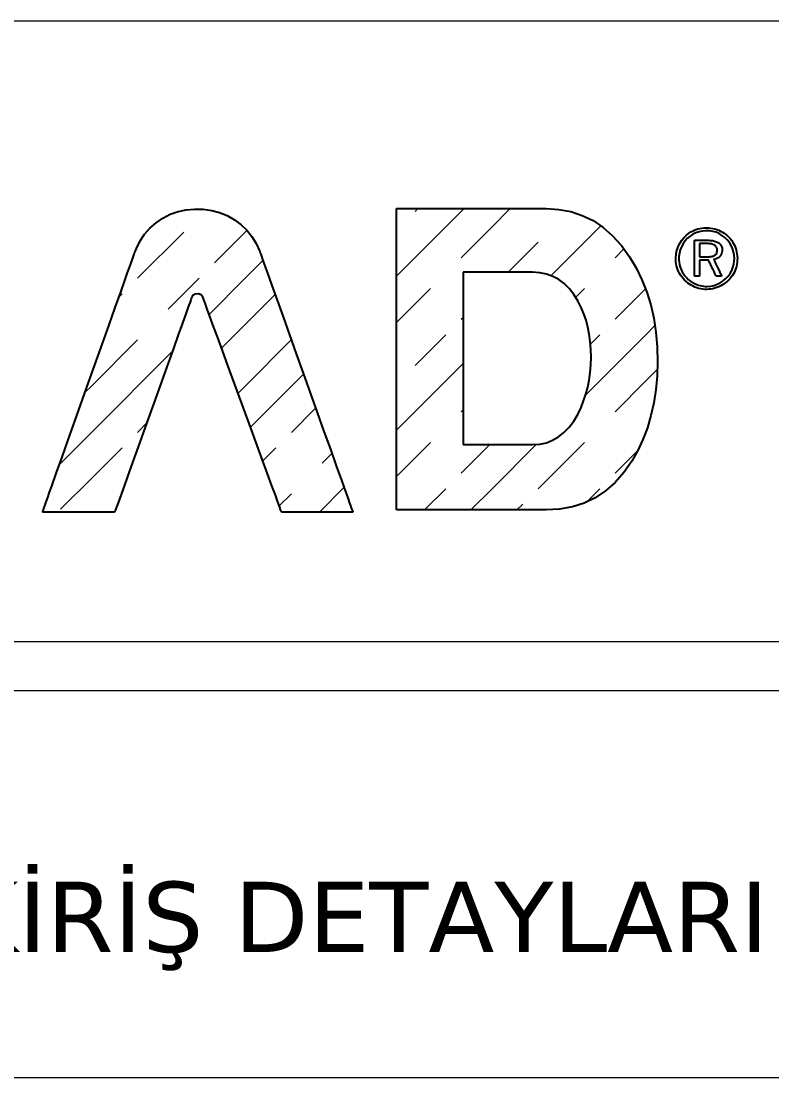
# Model space of a CAD drawing. Header units: millimetres. Extents: x 2232 to 85269, y -3593 to 5869.
# Drawn here: x 67146.7 to 67238.2, y -1573.9 to -1445.3 of the extents above; entities that cross this region are included whole.
import ezdxf

# ---------------------------------------------------------------- set-up
doc = ezdxf.new("R2010")
doc.units = ezdxf.units.MM
doc.layers.add('Standart', color=7, linetype='Continuous')
doc.styles.add('verdana_1_18', font='verdana.ttf', dxfattribs={"height": 0.2})

msp = doc.modelspace()

# ---------------------------------------------------------------- linework, layer by layer
at = {"layer": 'Standart', "color": 250, "linetype": 'Continuous', "lineweight": 5}
for points in [[(67301.84, -1445.29), (67031.84, -1445.29)], [(67301.84, -1520.84), (67031.84, -1520.84)], [(67301.84, -1526.84), (67031.84, -1526.84)], [(67301.84, -1573.94), (67031.84, -1573.94)]]:
    msp.add_lwpolyline(points, dxfattribs=at)
at = {"layer": 'Standart', "color": 159, "linetype": 'Continuous', "lineweight": -3}
for points in [[(67164.02, -1469.27), (67164.92, -1468.81)], [(67164.92, -1468.81), (67165.86, -1468.48)], [(67165.86, -1468.48), (67166.85, -1468.26)], [(67166.85, -1468.26), (67167.88, -1468.17)], [(67167.88, -1468.17), (67168.94, -1468.19)], [(67168.94, -1468.19), (67169.96, -1468.33)], [(67169.96, -1468.33), (67170.93, -1468.59)], [(67170.93, -1468.59), (67171.85, -1468.97)], [(67171.85, -1468.97), (67172.73, -1469.47)], [(67192.49, -1468.22), (67192.49, -1468.12)], [(67192.49, -1468.12), (67192.54, -1468.12)], [(67192.49, -1468.53), (67192.49, -1468.22)], [(67192.49, -1469.03), (67192.49, -1468.53)], [(67192.49, -1469.69), (67192.49, -1469.03)], [(67192.54, -1468.12), (67192.7, -1468.12)], [(67192.7, -1468.12), (67192.94, -1468.12)], [(67192.94, -1468.12), (67193.27, -1468.12)], [(67193.27, -1468.12), (67193.69, -1468.12)], [(67193.69, -1468.12), (67194.17, -1468.12)], [(67194.17, -1468.12), (67195.34, -1468.12)], [(67195.34, -1468.12), (67196.72, -1468.12)], [(67196.72, -1468.12), (67198.26, -1468.12)], [(67198.26, -1468.12), (67201.6, -1468.12)], [(67201.6, -1468.12), (67204.95, -1468.12)], [(67204.95, -1468.12), (67206.49, -1468.12)], [(67206.49, -1468.12), (67207.87, -1468.12)], [(67207.87, -1468.12), (67209.03, -1468.12)], [(67209.03, -1468.12), (67209.52, -1468.12)], [(67209.52, -1468.12), (67209.93, -1468.12)], [(67209.93, -1468.12), (67210.26, -1468.12)], [(67210.26, -1468.12), (67210.51, -1468.12)], [(67210.51, -1468.12), (67210.66, -1468.12)], [(67210.66, -1468.12), (67210.71, -1468.12)], [(67210.71, -1468.12), (67212.26, -1468.21)], [(67212.26, -1468.21), (67213.72, -1468.48)], [(67213.72, -1468.48), (67215.11, -1468.94)], [(67215.11, -1468.94), (67216.42, -1469.58)], [(67162.44, -1470.48), (67163.18, -1469.83)], [(67163.18, -1469.83), (67164.02, -1469.27)], [(67172.73, -1469.47), (67173.54, -1470.07)], [(67173.54, -1470.07), (67174.26, -1470.75)], [(67192.49, -1470.53), (67192.49, -1469.69)], [(67216.42, -1469.58), (67217.65, -1470.41)], [(67217.65, -1470.41), (67218.8, -1471.41)], [(67161.24, -1472.04), (67161.79, -1471.22)], [(67161.79, -1471.22), (67162.44, -1470.48)], [(67174.26, -1470.75), (67174.87, -1471.52)], [(67174.87, -1471.52), (67175.39, -1472.38)], [(67192.49, -1471.5), (67192.49, -1470.53)], [(67192.49, -1472.62), (67192.49, -1471.5)], [(67218.8, -1471.41), (67219.87, -1472.6)], [(67227.25, -1471.97), (67227.49, -1471.67)], [(67227.49, -1471.67), (67227.75, -1471.4)], [(67227.75, -1471.4), (67228.04, -1471.16)], [(67228.27, -1471.46), (67227.95, -1471.73)], [(67228.04, -1471.16), (67228.35, -1470.95)], [(67228.6, -1471.24), (67228.27, -1471.46)], [(67228.35, -1470.95), (67228.69, -1470.78)], [(67228.96, -1471.06), (67228.6, -1471.24)], [(67228.69, -1470.78), (67228.77, -1470.74)], [(67228.77, -1470.74), (67228.82, -1470.72)], [(67228.82, -1470.72), (67228.84, -1470.71)], [(67228.84, -1470.71), (67228.96, -1470.67)], [(67228.96, -1470.67), (67229.2, -1470.59)], [(67229.34, -1470.93), (67228.96, -1471.06)], [(67229.2, -1470.59), (67229.44, -1470.53)], [(67229.74, -1470.85), (67229.34, -1470.93)], [(67229.44, -1470.53), (67229.69, -1470.48)], [(67229.69, -1470.48), (67229.94, -1470.46)], [(67230.16, -1470.82), (67229.74, -1470.85)], [(67229.94, -1470.46), (67230.2, -1470.45)], [(67230.6, -1470.83), (67230.16, -1470.82)], [(67230.2, -1470.45), (67230.24, -1470.45)], [(67230.24, -1470.45), (67230.25, -1470.45)], [(67230.25, -1470.45), (67230.52, -1470.45)], [(67230.25, -1470.45), (67230.25, -1470.45)], [(67230.25, -1470.45), (67230.25, -1470.45)], [(67230.25, -1470.45), (67230.25, -1470.45)], [(67230.25, -1470.45), (67230.25, -1470.45)], [(67230.52, -1470.45), (67230.78, -1470.48)], [(67231.01, -1470.89), (67230.6, -1470.83)], [(67230.78, -1470.48), (67231.03, -1470.52)], [(67231.41, -1471), (67231.01, -1470.89)], [(67231.03, -1470.52), (67231.28, -1470.58)], [(67231.28, -1470.58), (67231.52, -1470.65)], [(67231.78, -1471.16), (67231.41, -1471)], [(67231.52, -1470.65), (67231.75, -1470.74)], [(67231.75, -1470.74), (67231.97, -1470.85)], [(67232.13, -1471.37), (67231.78, -1471.16)], [(67231.97, -1470.85), (67232.19, -1470.97)], [(67232.46, -1471.63), (67232.13, -1471.37)], [(67232.19, -1470.97), (67232.4, -1471.11)], [(67232.4, -1471.11), (67232.6, -1471.26)], [(67232.77, -1471.93), (67232.46, -1471.63)], [(67232.6, -1471.26), (67232.8, -1471.43)], [(67232.8, -1471.43), (67232.99, -1471.62)], [(67232.99, -1471.62), (67233.16, -1471.81)], [(67160.6, -1473.44), (67160.79, -1472.95)], [(67160.79, -1472.95), (67161.24, -1472.04)], [(67175.39, -1472.38), (67175.81, -1473.32)], [(67192.49, -1473.85), (67192.49, -1472.62)], [(67219.87, -1472.6), (67220.86, -1473.97)], [(67226.6, -1473.35), (67226.71, -1472.99)], [(67226.71, -1472.99), (67226.85, -1472.64)], [(67226.85, -1472.64), (67227.03, -1472.3)], [(67227.03, -1472.3), (67227.25, -1471.97)], [(67227.2, -1472.76), (67227.04, -1473.13)], [(67227.4, -1472.4), (67227.2, -1472.76)], [(67227.65, -1472.05), (67227.4, -1472.4)], [(67227.95, -1471.73), (67227.65, -1472.05)], [(67228.8, -1471.99), (67228.8, -1471.97)], [(67228.8, -1471.97), (67228.8, -1471.97)], [(67228.8, -1471.97), (67228.83, -1471.97)], [(67228.8, -1472.02), (67228.8, -1471.99)], [(67228.8, -1472.06), (67228.8, -1472.02)], [(67228.8, -1472.12), (67228.8, -1472.06)], [(67228.8, -1472.18), (67228.8, -1472.12)], [(67228.8, -1472.26), (67228.8, -1472.18)], [(67228.8, -1472.34), (67228.8, -1472.26)], [(67228.8, -1472.44), (67228.8, -1472.34)], [(67228.8, -1472.65), (67228.8, -1472.44)], [(67228.8, -1472.89), (67228.8, -1472.65)], [(67228.8, -1473.16), (67228.8, -1472.89)], [(67228.83, -1471.97), (67228.87, -1471.97)], [(67228.87, -1471.97), (67228.92, -1471.97)], [(67228.92, -1471.97), (67228.99, -1471.97)], [(67228.99, -1471.97), (67229.07, -1471.97)], [(67229.07, -1471.97), (67229.16, -1471.97)], [(67229.16, -1471.97), (67229.36, -1471.97)], [(67229.36, -1471.97), (67229.58, -1471.97)], [(67229.4, -1472.37), (67229.39, -1472.37)], [(67229.39, -1472.37), (67229.39, -1472.37)], [(67229.39, -1472.37), (67229.39, -1472.38)], [(67229.39, -1472.38), (67229.39, -1472.39)], [(67229.39, -1472.39), (67229.39, -1472.41)], [(67229.39, -1472.41), (67229.39, -1472.44)], [(67229.39, -1472.44), (67229.39, -1472.47)], [(67229.39, -1472.47), (67229.39, -1472.5)], [(67229.39, -1472.5), (67229.39, -1472.54)], [(67229.39, -1472.54), (67229.39, -1472.64)], [(67229.39, -1472.64), (67229.39, -1472.74)], [(67229.39, -1472.74), (67229.39, -1472.86)], [(67229.39, -1472.86), (67229.39, -1472.99)], [(67229.39, -1472.99), (67229.39, -1473.25)], [(67229.43, -1472.37), (67229.4, -1472.37)], [(67229.46, -1472.37), (67229.43, -1472.37)], [(67229.51, -1472.37), (67229.46, -1472.37)], [(67229.56, -1472.37), (67229.51, -1472.37)], [(67229.62, -1472.37), (67229.56, -1472.37)], [(67229.58, -1471.97), (67229.8, -1471.97)], [(67229.76, -1472.37), (67229.62, -1472.37)], [(67229.9, -1472.37), (67229.76, -1472.37)], [(67229.8, -1471.97), (67230, -1471.97)], [(67230.03, -1472.37), (67229.9, -1472.37)], [(67230, -1471.97), (67230.09, -1471.97)], [(67230.09, -1472.37), (67230.03, -1472.37)], [(67230.09, -1471.97), (67230.17, -1471.97)], [(67230.15, -1472.37), (67230.09, -1472.37)], [(67230.19, -1472.37), (67230.15, -1472.37)], [(67230.17, -1471.97), (67230.24, -1471.97)], [(67230.22, -1472.37), (67230.19, -1472.37)], [(67230.24, -1472.37), (67230.22, -1472.37)], [(67230.24, -1471.97), (67230.3, -1471.97)], [(67230.25, -1472.37), (67230.24, -1472.37)], [(67230.26, -1472.37), (67230.25, -1472.37)], [(67230.25, -1472.37), (67230.25, -1472.37)], [(67230.25, -1472.37), (67230.25, -1472.37)], [(67230.25, -1472.37), (67230.25, -1472.37)], [(67230.28, -1472.37), (67230.26, -1472.37)], [(67230.26, -1472.37), (67230.26, -1472.37)], [(67230.35, -1472.37), (67230.28, -1472.37)], [(67230.3, -1471.97), (67230.34, -1471.97)], [(67230.34, -1471.97), (67230.36, -1471.97)], [(67230.48, -1472.38), (67230.35, -1472.37)], [(67230.36, -1471.97), (67230.53, -1471.97)], [(67230.36, -1471.97), (67230.36, -1471.97)], [(67230.36, -1471.97), (67230.36, -1471.97)], [(67230.36, -1471.97), (67230.36, -1471.97)], [(67230.61, -1472.39), (67230.48, -1472.38)], [(67230.53, -1471.97), (67230.69, -1471.98)], [(67230.73, -1472.4), (67230.61, -1472.39)], [(67230.69, -1471.98), (67230.83, -1471.99)], [(67230.84, -1472.42), (67230.73, -1472.4)], [(67230.83, -1471.99), (67230.97, -1472.01)], [(67230.94, -1472.45), (67230.84, -1472.42)], [(67231.03, -1472.48), (67230.94, -1472.45)], [(67230.97, -1472.01), (67231.11, -1472.04)], [(67231.12, -1472.51), (67231.03, -1472.48)], [(67231.11, -1472.04), (67231.23, -1472.07)], [(67231.2, -1472.55), (67231.12, -1472.51)], [(67231.27, -1472.59), (67231.2, -1472.55)], [(67231.23, -1472.07), (67231.35, -1472.1)], [(67231.33, -1472.64), (67231.27, -1472.59)], [(67231.39, -1472.69), (67231.33, -1472.64)], [(67231.35, -1472.1), (67231.46, -1472.14)], [(67231.43, -1472.75), (67231.39, -1472.69)], [(67231.47, -1472.81), (67231.43, -1472.75)], [(67231.46, -1472.14), (67231.56, -1472.18)], [(67231.51, -1472.87), (67231.47, -1472.81)], [(67231.53, -1472.94), (67231.51, -1472.87)], [(67231.55, -1473.02), (67231.53, -1472.94)], [(67231.56, -1472.18), (67231.65, -1472.23)], [(67231.65, -1472.23), (67231.74, -1472.29)], [(67231.74, -1472.29), (67231.81, -1472.35)], [(67231.81, -1472.35), (67231.88, -1472.42)], [(67231.88, -1472.42), (67231.95, -1472.49)], [(67231.95, -1472.49), (67232, -1472.56)], [(67232, -1472.56), (67232.04, -1472.64)], [(67232.04, -1472.64), (67232.08, -1472.73)], [(67232.08, -1472.73), (67232.11, -1472.82)], [(67232.11, -1472.82), (67232.14, -1472.92)], [(67232.14, -1472.92), (67232.15, -1473.02)], [(67233.03, -1472.25), (67232.77, -1471.93)], [(67233.25, -1472.6), (67233.03, -1472.25)], [(67233.16, -1471.81), (67233.32, -1472.01)], [(67233.42, -1472.97), (67233.25, -1472.6)], [(67233.32, -1472.01), (67233.46, -1472.22)], [(67233.54, -1473.36), (67233.42, -1472.97)], [(67233.46, -1472.22), (67233.58, -1472.43)], [(67233.58, -1472.43), (67233.69, -1472.65)], [(67233.69, -1472.65), (67233.78, -1472.88)], [(67233.78, -1472.88), (67233.86, -1473.12)], [(67160.14, -1474.71), (67160.31, -1474.26)], [(67160.31, -1474.26), (67160.43, -1473.9)], [(67160.43, -1473.9), (67160.52, -1473.65)], [(67160.52, -1473.65), (67160.57, -1473.51)], [(67160.57, -1473.51), (67160.6, -1473.44)], [(67175.81, -1473.32), (67175.88, -1473.51)], [(67175.88, -1473.51), (67175.93, -1473.66)], [(67175.93, -1473.66), (67176.03, -1473.92)], [(67176.03, -1473.92), (67176.16, -1474.29)], [(67176.16, -1474.29), (67176.32, -1474.75)], [(67192.49, -1475.19), (67192.49, -1473.85)], [(67220.86, -1473.97), (67221.68, -1475.34)], [(67226.51, -1474.1), (67226.54, -1473.72)], [(67226.51, -1474.19), (67226.51, -1474.1)], [(67226.51, -1474.32), (67226.51, -1474.19)], [(67226.54, -1473.72), (67226.6, -1473.35)], [(67226.89, -1473.94), (67226.88, -1474.16)], [(67226.88, -1474.16), (67226.88, -1474.25)], [(67226.88, -1474.25), (67226.88, -1474.33)], [(67226.94, -1473.53), (67226.89, -1473.94)], [(67227.04, -1473.13), (67226.94, -1473.53)], [(67228.8, -1473.44), (67228.8, -1473.16)], [(67228.8, -1473.74), (67228.8, -1473.44)], [(67228.8, -1474.35), (67228.8, -1473.74)], [(67229.39, -1473.25), (67229.39, -1473.38)], [(67229.39, -1473.38), (67229.39, -1473.51)], [(67229.39, -1473.51), (67229.39, -1473.62)], [(67229.39, -1473.62), (67229.39, -1473.73)], [(67229.39, -1473.73), (67229.39, -1473.82)], [(67229.39, -1473.82), (67229.39, -1473.86)], [(67229.39, -1473.86), (67229.39, -1473.89)], [(67229.39, -1473.89), (67229.39, -1473.92)], [(67229.39, -1473.92), (67229.39, -1473.95)], [(67229.39, -1473.95), (67229.39, -1473.96)], [(67229.39, -1473.96), (67229.39, -1473.97)], [(67229.39, -1473.97), (67229.39, -1473.98)], [(67229.39, -1473.98), (67229.39, -1473.98)], [(67229.39, -1473.98), (67229.4, -1473.98)], [(67229.4, -1473.98), (67229.43, -1473.98)], [(67229.43, -1473.98), (67229.47, -1473.98)], [(67229.47, -1473.98), (67229.52, -1473.98)], [(67229.52, -1473.98), (67229.57, -1473.98)], [(67229.57, -1473.98), (67229.63, -1473.98)], [(67229.63, -1473.98), (67229.7, -1473.98)], [(67229.7, -1473.98), (67229.98, -1473.98)], [(67229.98, -1473.98), (67230.04, -1473.98)], [(67230.04, -1473.98), (67230.1, -1473.98)], [(67230.1, -1473.98), (67230.15, -1473.98)], [(67230.15, -1473.98), (67230.2, -1473.98)], [(67230.2, -1473.98), (67230.23, -1473.98)], [(67230.23, -1473.98), (67230.25, -1473.98)], [(67230.25, -1473.98), (67230.25, -1473.98)], [(67230.25, -1473.98), (67230.25, -1473.98)], [(67230.25, -1473.98), (67230.25, -1473.98)], [(67230.25, -1473.98), (67230.26, -1473.98)], [(67230.26, -1473.98), (67230.33, -1473.98)], [(67230.33, -1473.98), (67230.45, -1473.98)], [(67230.45, -1473.98), (67230.57, -1473.97)], [(67230.57, -1473.97), (67230.68, -1473.96)], [(67230.68, -1473.96), (67230.78, -1473.95)], [(67230.78, -1473.95), (67230.88, -1473.94)], [(67230.88, -1473.94), (67230.96, -1473.92)], [(67230.96, -1473.92), (67231.04, -1473.9)], [(67231.04, -1473.9), (67231.11, -1473.88)], [(67231.11, -1473.88), (67231.14, -1473.86)], [(67231.28, -1474.27), (67231.11, -1474.3)], [(67231.14, -1473.86), (67231.18, -1473.84)], [(67231.18, -1473.84), (67231.26, -1473.8)], [(67231.26, -1473.8), (67231.33, -1473.74)], [(67231.44, -1474.22), (67231.28, -1474.27)], [(67231.33, -1473.74), (67231.39, -1473.67)], [(67231.39, -1473.67), (67231.45, -1473.6)], [(67231.59, -1474.15), (67231.44, -1474.22)], [(67231.45, -1473.6), (67231.49, -1473.52)], [(67231.49, -1473.52), (67231.52, -1473.43)], [(67231.52, -1473.43), (67231.54, -1473.33)], [(67231.54, -1473.33), (67231.55, -1473.23)], [(67231.55, -1473.1), (67231.55, -1473.02)], [(67231.56, -1473.14), (67231.55, -1473.1)], [(67231.55, -1473.23), (67231.56, -1473.17)], [(67231.56, -1473.17), (67231.56, -1473.14)], [(67231.72, -1474.07), (67231.59, -1474.15)], [(67231.83, -1473.97), (67231.72, -1474.07)], [(67231.94, -1473.86), (67231.83, -1473.97)], [(67232.02, -1473.73), (67231.94, -1473.86)], [(67232.09, -1473.59), (67232.02, -1473.73)], [(67232.13, -1473.44), (67232.09, -1473.59)], [(67232.15, -1473.28), (67232.13, -1473.44)], [(67232.15, -1473.02), (67232.16, -1473.13)], [(67232.16, -1473.2), (67232.15, -1473.28)], [(67232.16, -1473.13), (67232.16, -1473.16)], [(67232.16, -1473.16), (67232.16, -1473.18)], [(67232.16, -1473.18), (67232.16, -1473.2)], [(67233.61, -1473.77), (67233.54, -1473.36)], [(67233.64, -1474.2), (67233.61, -1473.77)], [(67233.63, -1474.46), (67233.64, -1474.24)], [(67233.64, -1474.22), (67233.64, -1474.2)], [(67233.64, -1474.2), (67233.64, -1474.2)], [(67233.64, -1474.2), (67233.64, -1474.2)], [(67233.64, -1474.2), (67233.64, -1474.2)], [(67233.64, -1474.2), (67233.64, -1474.2)], [(67233.64, -1474.24), (67233.64, -1474.22)], [(67233.86, -1473.12), (67233.92, -1473.36)], [(67233.92, -1473.36), (67233.96, -1473.61)], [(67233.96, -1473.61), (67233.99, -1473.86)], [(67233.99, -1473.86), (67234.01, -1474.13)], [(67234.01, -1474.13), (67234, -1474.39)], [(67159.72, -1475.9), (67159.95, -1475.27)], [(67159.95, -1475.27), (67160.14, -1474.71)], [(67176.32, -1474.75), (67176.52, -1475.31)], [(67176.52, -1475.31), (67176.75, -1475.96)], [(67192.49, -1476.63), (67192.49, -1475.19)], [(67221.68, -1475.34), (67222.38, -1476.78)], [(67226.52, -1474.58), (67226.51, -1474.32)], [(67226.56, -1474.83), (67226.52, -1474.58)], [(67226.6, -1475.08), (67226.56, -1474.83)], [(67226.67, -1475.32), (67226.6, -1475.08)], [(67226.75, -1475.55), (67226.67, -1475.32)], [(67226.85, -1475.78), (67226.75, -1475.55)], [(67226.88, -1474.33), (67226.9, -1474.64)], [(67226.9, -1474.64), (67226.96, -1474.94)], [(67226.96, -1474.94), (67227.04, -1475.23)], [(67227.04, -1475.23), (67227.15, -1475.52)], [(67227.15, -1475.52), (67227.29, -1475.8)], [(67228.8, -1474.65), (67228.8, -1474.35)], [(67228.8, -1474.94), (67228.8, -1474.65)], [(67228.8, -1475.22), (67228.8, -1474.94)], [(67228.8, -1475.48), (67228.8, -1475.22)], [(67228.8, -1475.71), (67228.8, -1475.48)], [(67229.4, -1474.38), (67229.39, -1474.38)], [(67229.39, -1474.38), (67229.39, -1474.39)], [(67229.39, -1474.39), (67229.39, -1474.41)], [(67229.39, -1474.41), (67229.39, -1474.46)], [(67229.39, -1474.46), (67229.39, -1474.53)], [(67229.39, -1474.53), (67229.39, -1474.62)], [(67229.39, -1474.62), (67229.39, -1474.72)], [(67229.39, -1474.72), (67229.39, -1474.83)], [(67229.39, -1474.83), (67229.39, -1475.08)], [(67229.39, -1475.08), (67229.39, -1475.35)], [(67229.39, -1475.35), (67229.39, -1475.62)], [(67229.43, -1474.38), (67229.4, -1474.38)], [(67229.46, -1474.38), (67229.43, -1474.38)], [(67229.56, -1474.38), (67229.46, -1474.38)], [(67229.69, -1474.38), (67229.56, -1474.38)], [(67229.83, -1474.38), (67229.69, -1474.38)], [(67230.14, -1474.38), (67229.83, -1474.38)], [(67230.27, -1474.38), (67230.14, -1474.38)], [(67230.38, -1474.38), (67230.27, -1474.38)], [(67230.42, -1474.38), (67230.38, -1474.38)], [(67230.46, -1474.38), (67230.42, -1474.38)], [(67230.48, -1474.38), (67230.46, -1474.38)], [(67230.49, -1474.39), (67230.48, -1474.38)], [(67230.48, -1474.38), (67230.48, -1474.38)], [(67230.51, -1474.43), (67230.49, -1474.39)], [(67230.53, -1474.48), (67230.51, -1474.43)], [(67230.57, -1474.56), (67230.53, -1474.48)], [(67230.61, -1474.65), (67230.57, -1474.56)], [(67230.66, -1474.75), (67230.61, -1474.65)], [(67230.72, -1474.87), (67230.66, -1474.75)], [(67230.78, -1474.99), (67230.72, -1474.87)], [(67231.04, -1475.53), (67230.78, -1474.99)], [(67231.16, -1475.79), (67231.04, -1475.53)], [(67231.11, -1474.3), (67231.12, -1474.31)], [(67231.12, -1474.31), (67231.14, -1474.35)], [(67231.14, -1474.35), (67231.17, -1474.41)], [(67231.17, -1474.41), (67231.2, -1474.48)], [(67231.2, -1474.48), (67231.25, -1474.58)], [(67231.25, -1474.58), (67231.3, -1474.69)], [(67231.3, -1474.69), (67231.36, -1474.81)], [(67231.36, -1474.81), (67231.42, -1474.94)], [(67231.42, -1474.94), (67231.56, -1475.21)], [(67231.56, -1475.21), (67231.69, -1475.5)], [(67231.69, -1475.5), (67231.82, -1475.76)], [(67233.33, -1475.65), (67233.47, -1475.27)], [(67233.47, -1475.27), (67233.58, -1474.88)], [(67233.58, -1474.88), (67233.63, -1474.46)], [(67233.83, -1475.39), (67233.74, -1475.62)], [(67233.9, -1475.15), (67233.83, -1475.39)], [(67233.95, -1474.91), (67233.9, -1475.15)], [(67233.98, -1474.65), (67233.95, -1474.91)], [(67234, -1474.39), (67233.98, -1474.65)], [(67158.88, -1478.27), (67159.47, -1476.62)], [(67159.47, -1476.62), (67159.72, -1475.9)], [(67176.75, -1475.96), (67177.01, -1476.68)], [(67177.01, -1476.68), (67177.3, -1477.48)], [(67192.49, -1479.73), (67192.49, -1476.63)], [(67200.62, -1475.86), (67200.6, -1475.86)], [(67200.6, -1475.86), (67200.6, -1475.92)], [(67200.6, -1475.92), (67200.6, -1476.1)], [(67200.6, -1476.1), (67200.6, -1476.38)], [(67200.6, -1476.38), (67200.6, -1476.77)], [(67200.6, -1476.77), (67200.6, -1477.24)], [(67200.69, -1475.86), (67200.62, -1475.86)], [(67200.96, -1475.86), (67200.69, -1475.86)], [(67201.38, -1475.86), (67200.96, -1475.86)], [(67201.92, -1475.86), (67201.38, -1475.86)], [(67202.56, -1475.86), (67201.92, -1475.86)], [(67203.28, -1475.86), (67202.56, -1475.86)], [(67204.83, -1475.86), (67203.28, -1475.86)], [(67206.38, -1475.86), (67204.83, -1475.86)], [(67207.1, -1475.86), (67206.38, -1475.86)], [(67207.74, -1475.86), (67207.1, -1475.86)], [(67208.28, -1475.86), (67207.74, -1475.86)], [(67208.7, -1475.86), (67208.28, -1475.86)], [(67208.97, -1475.86), (67208.7, -1475.86)], [(67209.04, -1475.86), (67208.97, -1475.86)], [(67209.06, -1475.86), (67209.04, -1475.86)], [(67209.94, -1475.92), (67209.06, -1475.86)], [(67210.76, -1476.09), (67209.94, -1475.92)], [(67211.53, -1476.36), (67210.76, -1476.09)], [(67212.25, -1476.75), (67211.53, -1476.36)], [(67212.92, -1477.25), (67212.25, -1476.75)], [(67222.38, -1476.78), (67222.98, -1478.28)], [(67226.96, -1476), (67226.85, -1475.78)], [(67227.09, -1476.21), (67226.96, -1476)], [(67227.24, -1476.42), (67227.09, -1476.21)], [(67227.4, -1476.62), (67227.24, -1476.42)], [(67227.29, -1475.8), (67227.45, -1476.07)], [(67227.58, -1476.81), (67227.4, -1476.62)], [(67227.45, -1476.07), (67227.64, -1476.32)], [(67227.77, -1477), (67227.58, -1476.81)], [(67227.64, -1476.32), (67227.85, -1476.56)], [(67227.85, -1476.56), (67228.07, -1476.77)], [(67228.07, -1476.77), (67228.31, -1476.95)], [(67228.8, -1475.92), (67228.8, -1475.71)], [(67228.8, -1476), (67228.8, -1475.92)], [(67228.8, -1476.08), (67228.8, -1476)], [(67228.8, -1476.15), (67228.8, -1476.08)], [(67228.8, -1476.21), (67228.8, -1476.15)], [(67228.8, -1476.26), (67228.8, -1476.21)], [(67228.8, -1476.29), (67228.8, -1476.26)], [(67228.8, -1476.31), (67228.8, -1476.29)], [(67228.8, -1476.32), (67228.8, -1476.31)], [(67228.81, -1476.32), (67228.8, -1476.32)], [(67228.85, -1476.32), (67228.81, -1476.32)], [(67228.91, -1476.32), (67228.85, -1476.32)], [(67228.98, -1476.32), (67228.91, -1476.32)], [(67229.15, -1476.32), (67228.98, -1476.32)], [(67229.23, -1476.32), (67229.15, -1476.32)], [(67229.3, -1476.32), (67229.23, -1476.32)], [(67229.35, -1476.32), (67229.3, -1476.32)], [(67229.38, -1476.32), (67229.35, -1476.32)], [(67229.39, -1476.31), (67229.38, -1476.32)], [(67229.39, -1475.62), (67229.39, -1475.87)], [(67229.39, -1475.87), (67229.39, -1475.98)], [(67229.39, -1475.98), (67229.39, -1476.08)], [(67229.39, -1476.08), (67229.39, -1476.16)], [(67229.39, -1476.16), (67229.39, -1476.23)], [(67229.39, -1476.23), (67229.39, -1476.28)], [(67229.39, -1476.28), (67229.39, -1476.31)], [(67231.22, -1475.91), (67231.16, -1475.79)], [(67231.27, -1476.01), (67231.22, -1475.91)], [(67231.32, -1476.11), (67231.27, -1476.01)], [(67231.36, -1476.19), (67231.32, -1476.11)], [(67231.39, -1476.25), (67231.36, -1476.19)], [(67231.41, -1476.29), (67231.39, -1476.25)], [(67231.42, -1476.32), (67231.41, -1476.29)], [(67231.45, -1476.32), (67231.42, -1476.32)], [(67231.42, -1476.32), (67231.42, -1476.32)], [(67231.5, -1476.32), (67231.45, -1476.32)], [(67231.57, -1476.32), (67231.5, -1476.32)], [(67231.75, -1476.32), (67231.57, -1476.32)], [(67231.93, -1476.32), (67231.75, -1476.32)], [(67231.82, -1475.76), (67231.88, -1475.89)], [(67231.88, -1475.89), (67231.94, -1476)], [(67232.01, -1476.32), (67231.93, -1476.32)], [(67231.94, -1476), (67231.99, -1476.1)], [(67231.99, -1476.1), (67232.03, -1476.18)], [(67232.06, -1476.32), (67232.01, -1476.32)], [(67232.03, -1476.18), (67232.06, -1476.25)], [(67232.06, -1476.25), (67232.08, -1476.29)], [(67232.09, -1476.32), (67232.06, -1476.32)], [(67232.08, -1476.29), (67232.09, -1476.32)], [(67232.09, -1476.32), (67232.09, -1476.32)], [(67232.26, -1476.92), (67232.59, -1476.64)], [(67232.59, -1476.64), (67232.75, -1476.48)], [(67232.75, -1476.48), (67232.89, -1476.33)], [(67232.91, -1476.84), (67232.82, -1476.93)], [(67232.89, -1476.33), (67233.13, -1476)], [(67232.95, -1476.81), (67232.91, -1476.84)], [(67233, -1476.76), (67232.95, -1476.81)], [(67233.09, -1476.67), (67233, -1476.76)], [(67233.25, -1476.47), (67233.09, -1476.67)], [(67233.13, -1476), (67233.33, -1475.65)], [(67233.4, -1476.27), (67233.25, -1476.47)], [(67233.53, -1476.06), (67233.4, -1476.27)], [(67233.64, -1475.85), (67233.53, -1476.06)], [(67233.74, -1475.62), (67233.64, -1475.85)], [(67177.3, -1477.48), (67177.94, -1479.27)], [(67200.6, -1477.24), (67200.6, -1477.8)], [(67200.6, -1477.8), (67200.6, -1478.44)], [(67213.54, -1477.86), (67212.92, -1477.25)], [(67214.1, -1478.58), (67213.54, -1477.86)], [(67227.97, -1477.17), (67227.77, -1477)], [(67228.18, -1477.32), (67227.97, -1477.17)], [(67228.39, -1477.45), (67228.18, -1477.32)], [(67228.31, -1476.95), (67228.57, -1477.12)], [(67228.61, -1477.57), (67228.39, -1477.45)], [(67228.57, -1477.12), (67228.85, -1477.26)], [(67228.83, -1477.68), (67228.61, -1477.57)], [(67229.06, -1477.76), (67228.83, -1477.68)], [(67228.85, -1477.26), (67228.92, -1477.29)], [(67228.92, -1477.29), (67228.99, -1477.32)], [(67228.99, -1477.32), (67229.08, -1477.36)], [(67229.29, -1477.84), (67229.06, -1477.76)], [(67229.08, -1477.36), (67229.28, -1477.43)], [(67229.28, -1477.43), (67229.68, -1477.53)], [(67229.54, -1477.89), (67229.29, -1477.84)], [(67229.78, -1477.93), (67229.54, -1477.89)], [(67229.68, -1477.53), (67230.09, -1477.58)], [(67230.04, -1477.95), (67229.78, -1477.93)], [(67230.17, -1477.95), (67230.04, -1477.95)], [(67230.09, -1477.58), (67230.19, -1477.58)], [(67230.23, -1477.95), (67230.17, -1477.95)], [(67230.19, -1477.58), (67230.24, -1477.58)], [(67230.28, -1477.95), (67230.23, -1477.95)], [(67230.24, -1477.58), (67230.28, -1477.58)], [(67230.28, -1477.58), (67230.34, -1477.58)], [(67230.53, -1477.94), (67230.28, -1477.95)], [(67230.34, -1477.58), (67230.76, -1477.54)], [(67230.78, -1477.92), (67230.53, -1477.94)], [(67230.76, -1477.54), (67231.16, -1477.46)], [(67231.03, -1477.87), (67230.78, -1477.92)], [(67231.27, -1477.81), (67231.03, -1477.87)], [(67231.16, -1477.46), (67231.54, -1477.33)], [(67231.51, -1477.73), (67231.27, -1477.81)], [(67231.75, -1477.64), (67231.51, -1477.73)], [(67231.54, -1477.33), (67231.91, -1477.15)], [(67231.98, -1477.53), (67231.75, -1477.64)], [(67231.91, -1477.15), (67232.26, -1476.92)], [(67232.2, -1477.4), (67231.98, -1477.53)], [(67232.42, -1477.26), (67232.2, -1477.4)], [(67232.62, -1477.1), (67232.42, -1477.26)], [(67232.82, -1476.93), (67232.62, -1477.1)], [(67158.2, -1480.17), (67158.88, -1478.27)], [(67167.41, -1479.23), (67167.32, -1479.51)], [(67167.48, -1479.05), (67167.41, -1479.23)], [(67167.52, -1478.95), (67167.48, -1479.05)], [(67167.53, -1478.91), (67167.52, -1478.95)], [(67167.57, -1478.82), (67167.53, -1478.91)], [(67167.67, -1478.68), (67167.57, -1478.82)], [(67167.96, -1478.52), (67167.67, -1478.68)], [(67168.37, -1478.5), (67167.96, -1478.52)], [(67168.69, -1478.63), (67168.37, -1478.5)], [(67168.89, -1478.91), (67168.69, -1478.63)], [(67168.91, -1478.97), (67168.89, -1478.91)], [(67168.96, -1479.09), (67168.91, -1478.97)], [(67169.04, -1479.31), (67168.96, -1479.09)], [(67169.15, -1479.61), (67169.04, -1479.31)], [(67177.94, -1479.27), (67178.66, -1481.28)], [(67200.6, -1478.44), (67200.6, -1479.14)], [(67200.6, -1479.14), (67200.6, -1479.91)], [(67214.62, -1479.41), (67214.1, -1478.58)], [(67214.98, -1480.14), (67214.62, -1479.41)], [(67222.98, -1478.28), (67223.46, -1479.84)], [(67157.46, -1482.27), (67158.2, -1480.17)], [(67167.03, -1480.31), (67166.85, -1480.82)], [(67167.19, -1479.87), (67167.03, -1480.31)], [(67167.32, -1479.51), (67167.19, -1479.87)], [(67169.29, -1480), (67169.15, -1479.61)], [(67169.46, -1480.46), (67169.29, -1480)], [(67169.65, -1480.99), (67169.46, -1480.46)], [(67192.49, -1483.04), (67192.49, -1479.73)], [(67200.6, -1479.91), (67200.6, -1480.73)], [(67215.3, -1480.91), (67214.98, -1480.14)], [(67223.46, -1479.84), (67223.83, -1481.47)], [(67166.85, -1480.82), (67166.41, -1482.04)], [(67170.11, -1482.25), (67169.65, -1480.99)], [(67178.66, -1481.28), (67179.44, -1483.47)], [(67200.6, -1480.73), (67200.6, -1482.5)], [(67215.57, -1481.71), (67215.3, -1480.91)], [(67215.79, -1482.54), (67215.57, -1481.71)], [(67223.83, -1481.47), (67224.09, -1483.17)], [(67156.66, -1484.52), (67157.46, -1482.27)], [(67166.41, -1482.04), (67165.89, -1483.49)], [(67170.66, -1483.73), (67170.11, -1482.25)], [(67192.49, -1486.46), (67192.49, -1483.04)], [(67200.6, -1482.5), (67200.6, -1484.4)], [(67215.96, -1483.41), (67215.79, -1482.54)], [(67224.09, -1483.17), (67224.24, -1484.93)], [(67154.97, -1489.27), (67156.66, -1484.52)], [(67165.89, -1483.49), (67165.3, -1485.13)], [(67171.27, -1485.4), (67170.66, -1483.73)], [(67179.44, -1483.47), (67180.26, -1485.78)], [(67200.6, -1484.4), (67200.6, -1486.36)], [(67216.08, -1484.3), (67215.96, -1483.41)], [(67216.15, -1485.23), (67216.08, -1484.3)], [(67165.3, -1485.13), (67164.66, -1486.92)], [(67171.93, -1487.2), (67171.27, -1485.4)], [(67180.26, -1485.78), (67181.11, -1488.16)], [(67216.18, -1486.19), (67216.15, -1485.23)], [(67224.24, -1484.93), (67224.28, -1486.76)], [(67164.66, -1486.92), (67163.27, -1490.78)], [(67192.49, -1489.88), (67192.49, -1486.46)], [(67200.6, -1486.36), (67200.6, -1488.31)], [(67216.08, -1488.08), (67216.15, -1487.15)], [(67216.15, -1487.15), (67216.18, -1486.19)], [(67216.18, -1486.19), (67216.18, -1486.19)], [(67224.28, -1486.76), (67224.23, -1488.49)], [(67173.35, -1491.08), (67171.93, -1487.2)], [(67181.11, -1488.16), (67182.82, -1492.94)], [(67200.6, -1488.31), (67200.6, -1490.21)], [(67215.95, -1488.98), (67216.08, -1488.08)], [(67153.28, -1494.01), (67154.97, -1489.27)], [(67215.78, -1489.86), (67215.95, -1488.98)], [(67224.23, -1488.49), (67224.08, -1490.16)], [(67163.27, -1490.78), (67161.85, -1494.74)], [(67192.49, -1493.2), (67192.49, -1489.88)], [(67200.6, -1490.21), (67200.6, -1491.98)], [(67215.28, -1491.53), (67215.56, -1490.7)], [(67215.56, -1490.7), (67215.78, -1489.86)], [(67224.08, -1490.16), (67223.83, -1491.77)], [(67174.8, -1495.04), (67173.35, -1491.08)], [(67200.6, -1491.98), (67200.6, -1492.8)], [(67214.96, -1492.33), (67215.28, -1491.53)], [(67223.83, -1491.77), (67223.48, -1493.31)], [(67182.82, -1492.94), (67183.64, -1495.24)], [(67192.49, -1496.3), (67192.49, -1493.2)], [(67200.6, -1492.8), (67200.6, -1493.57)], [(67200.6, -1493.57), (67200.6, -1494.28)], [(67214.07, -1493.98), (67214.59, -1493.1)], [(67214.59, -1493.1), (67214.96, -1492.33)], [(67223.48, -1493.31), (67223.04, -1494.8)], [(67152.48, -1496.26), (67153.28, -1494.01)], [(67161.85, -1494.74), (67161.17, -1496.65)], [(67200.6, -1494.28), (67200.6, -1494.91)], [(67212.88, -1495.38), (67213.5, -1494.74)], [(67213.5, -1494.74), (67214.07, -1493.98)], [(67223.04, -1494.8), (67222.5, -1496.21)], [(67175.5, -1496.94), (67174.8, -1495.04)], [(67183.64, -1495.24), (67184.42, -1497.41)], [(67200.6, -1494.91), (67200.6, -1495.47)], [(67200.6, -1495.47), (67200.6, -1495.95)], [(67200.6, -1495.95), (67200.6, -1496.33)], [(67211.5, -1496.32), (67212.22, -1495.91)], [(67212.22, -1495.91), (67212.88, -1495.38)], [(67151.74, -1498.36), (67152.48, -1496.26)], [(67161.17, -1496.65), (67160.52, -1498.47)], [(67176.16, -1498.74), (67175.5, -1496.94)], [(67184.42, -1497.41), (67185.14, -1499.41)], [(67192.49, -1497.73), (67192.49, -1496.3)], [(67200.6, -1496.33), (67200.6, -1496.61)], [(67200.6, -1496.61), (67200.6, -1496.79)], [(67200.6, -1496.79), (67200.6, -1496.85)], [(67200.6, -1496.85), (67200.62, -1496.85)], [(67200.62, -1496.85), (67200.69, -1496.85)], [(67200.69, -1496.85), (67200.96, -1496.85)], [(67200.96, -1496.85), (67201.38, -1496.85)], [(67201.38, -1496.85), (67201.92, -1496.85)], [(67201.92, -1496.85), (67202.56, -1496.85)], [(67202.56, -1496.85), (67203.28, -1496.85)], [(67203.28, -1496.85), (67204.83, -1496.85)], [(67204.83, -1496.85), (67206.38, -1496.85)], [(67206.38, -1496.85), (67207.1, -1496.85)], [(67207.1, -1496.85), (67207.74, -1496.85)], [(67207.74, -1496.85), (67208.28, -1496.85)], [(67208.28, -1496.85), (67208.7, -1496.85)], [(67208.7, -1496.85), (67208.97, -1496.85)], [(67208.97, -1496.85), (67209.04, -1496.85)], [(67209.04, -1496.85), (67209.06, -1496.85)], [(67209.06, -1496.85), (67209.92, -1496.79)], [(67209.92, -1496.79), (67210.74, -1496.61)], [(67210.74, -1496.61), (67211.5, -1496.32)], [(67222.5, -1496.21), (67221.86, -1497.57)], [(67151.06, -1500.26), (67151.74, -1498.36)], [(67160.52, -1498.47), (67159.91, -1500.15)], [(67176.77, -1500.39), (67176.16, -1498.74)], [(67192.49, -1499.07), (67192.49, -1497.73)], [(67221.86, -1497.57), (67221.13, -1498.86)], [(67185.14, -1499.41), (67185.77, -1501.19)], [(67192.49, -1500.31), (67192.49, -1499.07)], [(67221.13, -1498.86), (67220.17, -1500.25)], [(67150.47, -1501.92), (67151.06, -1500.26)], [(67159.91, -1500.15), (67159.38, -1501.64)], [(67177.3, -1501.86), (67176.77, -1500.39)], [(67185.77, -1501.19), (67186.05, -1501.97)], [(67192.49, -1501.42), (67192.49, -1500.31)], [(67220.17, -1500.25), (67219.11, -1501.46)], [(67150.22, -1502.63), (67150.47, -1501.92)], [(67159.38, -1501.64), (67158.92, -1502.92)], [(67177.76, -1503.1), (67177.3, -1501.86)], [(67186.05, -1501.97), (67186.31, -1502.69)], [(67192.49, -1502.4), (67192.49, -1501.42)], [(67192.49, -1503.23), (67192.49, -1502.4)], [(67217.95, -1502.48), (67216.7, -1503.32)], [(67219.11, -1501.46), (67217.95, -1502.48)], [(67149.63, -1504.28), (67149.8, -1503.82)], [(67149.8, -1503.82), (67149.99, -1503.27)], [(67149.99, -1503.27), (67150.22, -1502.63)], [(67158.92, -1502.92), (67158.56, -1503.94)], [(67177.95, -1503.62), (67177.76, -1503.1)], [(67178.11, -1504.07), (67177.95, -1503.62)], [(67186.31, -1502.69), (67186.53, -1503.32)], [(67186.53, -1503.32), (67186.73, -1503.86)], [(67186.73, -1503.86), (67186.89, -1504.31)], [(67192.49, -1503.9), (67192.49, -1503.23)], [(67216.7, -1503.32), (67215.35, -1503.97)], [(67149.36, -1505.06), (67149.37, -1505.03)], [(67149.44, -1505.06), (67149.36, -1505.06)], [(67149.37, -1505.03), (67149.42, -1504.89)], [(67149.42, -1504.89), (67149.51, -1504.64)], [(67149.65, -1505.06), (67149.44, -1505.06)], [(67149.51, -1504.64), (67149.63, -1504.28)], [(67149.96, -1505.06), (67149.65, -1505.06)], [(67150.37, -1505.06), (67149.96, -1505.06)], [(67151.4, -1505.06), (67150.37, -1505.06)], [(67152.63, -1505.06), (67151.4, -1505.06)], [(67153.96, -1505.06), (67152.63, -1505.06)], [(67155.27, -1505.06), (67153.96, -1505.06)], [(67156.46, -1505.06), (67155.27, -1505.06)], [(67157.4, -1505.06), (67156.46, -1505.06)], [(67157.75, -1505.06), (67157.4, -1505.06)], [(67158, -1505.06), (67157.75, -1505.06)], [(67158.13, -1505.06), (67158, -1505.06)], [(67158.17, -1505.02), (67158.13, -1505.06)], [(67158.22, -1504.88), (67158.17, -1505.02)], [(67158.3, -1504.65), (67158.22, -1504.88)], [(67158.41, -1504.33), (67158.3, -1504.65)], [(67158.56, -1503.94), (67158.41, -1504.33)], [(67178.25, -1504.44), (67178.11, -1504.07)], [(67178.36, -1504.73), (67178.25, -1504.44)], [(67178.43, -1504.93), (67178.36, -1504.73)], [(67178.47, -1505.04), (67178.43, -1504.93)], [(67178.51, -1505.06), (67178.47, -1505.04)], [(67178.66, -1505.06), (67178.51, -1505.06)], [(67178.92, -1505.06), (67178.66, -1505.06)], [(67179.28, -1505.06), (67178.92, -1505.06)], [(67180.23, -1505.06), (67179.28, -1505.06)], [(67181.42, -1505.06), (67180.23, -1505.06)], [(67184.02, -1505.06), (67181.42, -1505.06)], [(67185.23, -1505.06), (67184.02, -1505.06)], [(67186.23, -1505.06), (67185.23, -1505.06)], [(67186.61, -1505.06), (67186.23, -1505.06)], [(67186.9, -1505.06), (67186.61, -1505.06)], [(67186.89, -1504.31), (67187.01, -1504.66)], [(67187.09, -1505.06), (67186.9, -1505.06)], [(67187.01, -1504.66), (67187.1, -1504.9)], [(67187.15, -1505.06), (67187.09, -1505.06)], [(67187.1, -1504.9), (67187.15, -1505.04)], [(67187.15, -1505.04), (67187.15, -1505.06)], [(67187.15, -1505.06), (67187.15, -1505.06)], [(67192.49, -1504.39), (67192.49, -1503.9)], [(67192.49, -1504.7), (67192.49, -1504.39)], [(67192.49, -1504.8), (67192.49, -1504.7)], [(67192.54, -1504.8), (67192.49, -1504.8)], [(67192.7, -1504.8), (67192.54, -1504.8)], [(67192.94, -1504.8), (67192.7, -1504.8)], [(67193.27, -1504.8), (67192.94, -1504.8)], [(67193.69, -1504.8), (67193.27, -1504.8)], [(67194.17, -1504.8), (67193.69, -1504.8)], [(67195.34, -1504.8), (67194.17, -1504.8)], [(67196.72, -1504.8), (67195.34, -1504.8)], [(67198.26, -1504.8), (67196.72, -1504.8)], [(67201.6, -1504.8), (67198.26, -1504.8)], [(67204.95, -1504.8), (67201.6, -1504.8)], [(67206.49, -1504.8), (67204.95, -1504.8)], [(67207.87, -1504.8), (67206.49, -1504.8)], [(67209.03, -1504.8), (67207.87, -1504.8)], [(67209.52, -1504.8), (67209.03, -1504.8)], [(67209.93, -1504.8), (67209.52, -1504.8)], [(67210.26, -1504.8), (67209.93, -1504.8)], [(67210.51, -1504.8), (67210.26, -1504.8)], [(67210.66, -1504.8), (67210.51, -1504.8)], [(67210.71, -1504.8), (67210.66, -1504.8)], [(67212.35, -1504.71), (67210.71, -1504.8)], [(67210.71, -1504.8), (67210.71, -1504.8)], [(67213.9, -1504.43), (67212.35, -1504.71)], [(67215.35, -1503.97), (67213.9, -1504.43)]]:
    msp.add_lwpolyline(points, dxfattribs=at)
at = {"layer": 'Standart', "color": 1, "linetype": 'Continuous', "lineweight": 5}
for points in [[(67192.49, -1476.34), (67200.71, -1468.12)], [(67194.74, -1468.46), (67195.09, -1468.12)], [(67204.12, -1470.34), (67206.34, -1468.12)], [(67213.49, -1468.46), (67213.51, -1468.44)], [(67200.37, -1474.09), (67204.12, -1470.34)], [(67211.3, -1476.28), (67217.36, -1470.22)], [(67160.92, -1476.6), (67166.55, -1470.97)], [(67170.3, -1474.72), (67174.05, -1470.97)], [(67174.05, -1470.97), (67174.26, -1470.76)], [(67206.09, -1475.86), (67209.74, -1472.21)], [(67219.12, -1474.09), (67220.18, -1473.03)], [(67174.05, -1476.6), (67176.21, -1474.43)], [(67164.67, -1480.35), (67168.42, -1476.6)], [(67169.65, -1480.99), (67174.05, -1476.6)], [(67192.49, -1481.96), (67196.62, -1477.84)], [(67214.31, -1478.9), (67215.37, -1477.84)], [(67219.12, -1481.59), (67222.82, -1477.89)], [(67158.68, -1478.84), (67159.04, -1478.47)], [(67174.05, -1482.22), (67177.69, -1478.58)], [(67200.37, -1481.59), (67200.6, -1481.36)], [(67171.16, -1485.11), (67174.05, -1482.22)], [(67222.87, -1483.46), (67223.97, -1482.36)], [(67155.3, -1489.72), (67160.92, -1484.1)], [(67174.05, -1489.72), (67179.66, -1484.1)], [(67194.74, -1487.21), (67198.49, -1483.46)], [(67215.52, -1490.81), (67222.87, -1483.46)], [(67216.1, -1484.6), (67217.24, -1483.46)], [(67155.3, -1495.35), (67165.18, -1485.46)], [(67192.49, -1495.09), (67200.6, -1486.98)], [(67174.68, -1494.71), (67181.15, -1488.25)], [(67222.87, -1489.09), (67224.25, -1487.7)], [(67154.54, -1490.48), (67155.3, -1489.72)], [(67173.18, -1490.59), (67174.05, -1489.72)], [(67219.12, -1492.84), (67222.87, -1489.09)], [(67179.67, -1495.35), (67182.62, -1492.39)], [(67200.37, -1492.84), (67200.6, -1492.61)], [(67160.92, -1495.35), (67162.03, -1494.23)], [(67151.44, -1499.21), (67155.3, -1495.35)], [(67155.3, -1500.97), (67159.04, -1497.22)], [(67176.19, -1498.83), (67177.79, -1497.22)], [(67192.49, -1500.71), (67196.62, -1496.59)], [(67200.37, -1500.34), (67203.86, -1496.85)], [(67204.12, -1502.21), (67209.51, -1496.82)], [(67209.74, -1502.21), (67215.37, -1496.59)], [(67183.42, -1499.1), (67184.6, -1497.92)], [(67219.12, -1500.34), (67221.83, -1497.62)], [(67151.55, -1504.72), (67155.3, -1500.97)], [(67183.08, -1505.06), (67186.08, -1502.06)], [(67195.9, -1504.8), (67198.49, -1502.21)], [(67201.53, -1504.8), (67204.12, -1502.21)], [(67215.62, -1503.84), (67217.24, -1502.21)], [(67178.2, -1504.31), (67179.67, -1502.85)], [(67207.15, -1504.8), (67207.87, -1504.09)]]:
    msp.add_lwpolyline(points, dxfattribs=at)

# ---------------------------------------------------------------- texts
at = {"layer": 'Standart', "color": 254, "linetype": 'Continuous', "lineweight": 5, "style": 'verdana_1_18'}
msp.add_text('3. KAT KİRİŞ DETAYLARI', height=8.5714, dxfattribs=at).set_placement((67097.05, -1558.63))

doc.saveas('drawing.dxf')
